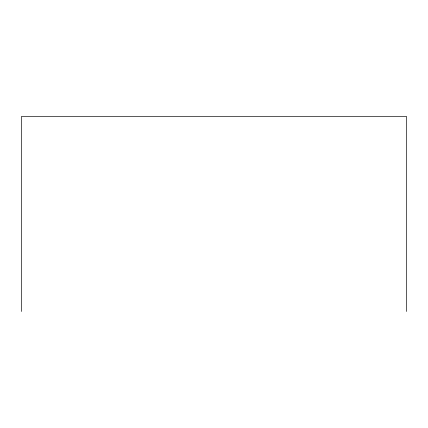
<?xml version="1.0" encoding="UTF-8"?>
<svg xmlns="http://www.w3.org/2000/svg" width="428" height="428" viewBox="0 0 428 428"><rect width="100%" height="100%" fill="white"/><g stroke="black" fill="none" stroke-linecap="round" stroke-linejoin="round"><path stroke-width="0.64" d="M406.6 311.477L406.6 116.523L21.4 116.523L21.4 311.477"/></g></svg>
